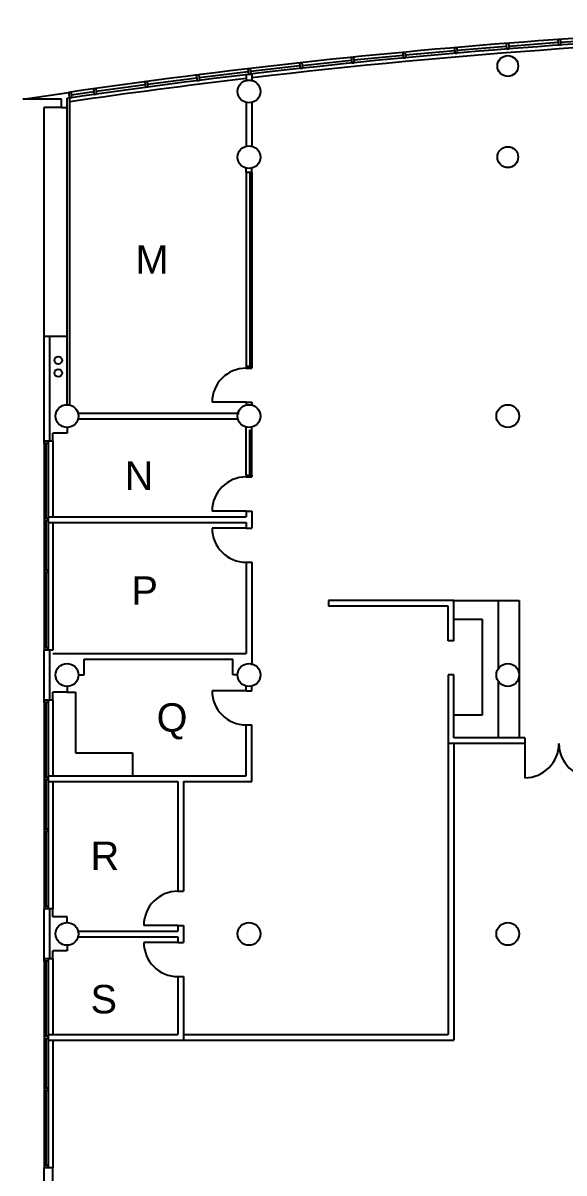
# Model space of a CAD drawing. Header units: inches. Extents: x -186 to 3067, y -16 to 2567.
# Drawn here: x 8 to 579, y 1286 to 2499 of the extents above; entities that cross this region are included whole.
import ezdxf

# ---------------------------------------------------------------- set-up
doc = ezdxf.new("R2010")
doc.units = ezdxf.units.IN
doc.header["$MEASUREMENT"] = 0
for name, color, linetype in [('A-DOOR', 4, 'Continuous'), ('A-FLOR-TEXT', 7, 'Continuous'), ('A-GLAZ', 3, 'Continuous'), ('A-WALL', 5, 'Continuous'), ('A-WALL-JAMB', 6, 'Continuous'), ('S-COLS', 6, 'Continuous')]:
    doc.layers.add(name, color=color, linetype=linetype)
doc.styles.get("Standard").update_dxf_attribs({"font": 'arial.ttf'})

msp = doc.modelspace()

# ---------------------------------------------------------------- linework, layer by layer
for centre in [(45.1, 2143.1), (45.1, 2129.6)]:
    msp.add_circle(centre, 4)
at = {"layer": 'A-DOOR'}
for p, q in [((243.4, 2098.7), (207.4, 2098.7)), ((243.4, 1984), (207.4, 1984)), ((243.4, 1966), (207.4, 1966)), ((243.4, 1794.6), (207.4, 1794.6)), ((537.4, 1738.9), (537.4, 1702.9)), ((171.4, 1547.2), (135.4, 1547.2)), ((171.4, 1529.2), (135.4, 1529.2))]:
    msp.add_line(p, q, dxfattribs=at)
for centre, start, end in [((243.4, 2098.7), 90, 180), ((243.4, 1984), 90, 180), ((243.4, 1966), 180, 270), ((243.4, 1794.6), 180, 270), ((537.4, 1738.9), 270, 0), ((609.4, 1738.9), 180, 270), ((171.4, 1547.2), 90, 180), ((171.4, 1529.2), 180, 270)]:
    msp.add_arc(centre, 36, start, end, dxfattribs=at)
at = {"layer": 'A-GLAZ'}
for p, q in [((465.9, 2470), (518, 2474.2)), ((520.4, 2474.4), (572.5, 2478.3)), ((575, 2478.5), (627.2, 2481.9)), ((356.9, 2459.7), (408.9, 2464.8)), ((411.4, 2465.1), (463.4, 2469.7)), ((248, 2447.8), (300, 2453.7)), ((302.4, 2454), (354.4, 2459.5)), ((139.4, 2434.2), (191.2, 2440.9)), ((193.7, 2441.2), (245.6, 2447.5)), ((58.9, 2422.9), (82.7, 2426.4)), ((85.2, 2426.7), (136.9, 2433.8)), ((243.4, 2341.5), (243.4, 2136.7)), ((247.4, 2341.5), (247.4, 2136.7)), ((249.4, 2341.5), (249.4, 2136.7)), ((243.4, 2022), (243.4, 2072.5)), ((247.4, 2022), (247.4, 2069.7)), ((249.4, 2022), (249.4, 2072.5)), ((30.4, 2057.8), (30.4, 1837.5)), ((32.4, 1976.2), (32.4, 2055.3)), ((34.4, 2057.8), (34.4, 1837.5)), ((39.4, 2057.8), (39.4, 1978)), ((32.4, 1921.6), (32.4, 1973.7)), ((39.4, 1972), (39.4, 1837.5)), ((32.4, 1840), (32.4, 1919.1)), ((30.4, 1784.8), (30.4, 1564.5)), ((34.4, 1784.8), (34.4, 1564.5)), ((39.4, 1784.8), (39.4, 1705)), ((39.4, 1784.8), (39.4, 1705)), ((32.4, 1703.2), (32.4, 1782.3)), ((32.4, 1648.6), (32.4, 1700.7)), ((39.4, 1699), (39.4, 1564.5)), ((39.4, 1699), (39.4, 1564.5)), ((32.4, 1567), (32.4, 1646.1)), ((30.4, 1511.8), (30.4, 1291.5)), ((32.4, 1430.2), (32.4, 1509.3)), ((34.4, 1511.8), (34.4, 1291.5)), ((39.4, 1511.8), (39.4, 1432)), ((39.4, 1511.8), (39.4, 1432)), ((32.4, 1375.6), (32.4, 1427.7)), ((39.4, 1426), (39.4, 1291.5)), ((39.4, 1426), (39.4, 1291.5)), ((32.4, 1294), (32.4, 1373.1))]:
    msp.add_line(p, q, dxfattribs=at)
for radius, start, end in [(7004.8, 90.12269, 98.28531), (6998.8, 90.1228, 98.30558), (6994.8, 91.3656, 96.69924), (6994.8, 96.74873, 98.28553)]:
    msp.add_arc((1065.4, -4506.2), radius, start, end, dxfattribs=at)
at = {"layer": 'A-WALL'}
for p, q in [((243.4, 2444.2), (243.4, 2437)), ((249.4, 2444.9), (249.4, 2437)), ((8, 2418.4), (58.5, 2425.9)), ((48.4, 2418.4), (7.9, 2418.4)), ((48.4, 2409.7), (48.4, 2418.4)), ((54.4, 2409.7), (54.4, 2419.3)), ((57.4, 2095.8), (57.4, 2419.7)), ((243.4, 2415.9), (243.4, 2367.7)), ((249.4, 2415.9), (249.4, 2367.7)), ((48.4, 2409.7), (30.4, 2409.7)), ((30.4, 2168.2), (30.4, 2409.7)), ((48.4, 2409.7), (54.4, 2409.7)), ((54.4, 2096.2), (54.4, 2409.7)), ((54.4, 2168.2), (30.4, 2168.2)), ((30.4, 2057.8), (30.4, 2168.2)), ((36.4, 2057.8), (36.4, 2168.2)), ((66.1, 2087.2), (235.9, 2087.2)), ((66.1, 2081.2), (234.8, 2081.2)), ((54.4, 2066.2), (39.4, 2066.2)), ((39.4, 2057.8), (39.4, 2066.2)), ((54.4, 2072.2), (54.4, 2066.2)), ((39.4, 2057.8), (30.4, 2057.8)), ((34.4, 1978), (243.4, 1978)), ((243.4, 1984), (243.4, 1978)), ((243.4, 1984), (249.4, 1984)), ((249.4, 1984), (249.4, 1966)), ((34.4, 1972), (243.4, 1972)), ((243.4, 1972), (243.4, 1966)), ((243.4, 1966), (249.4, 1966)), ((243.4, 1930), (243.4, 1834)), ((243.4, 1930), (249.4, 1930)), ((249.4, 1930), (249.4, 1821.7)), ((330.4, 1889.7), (330.4, 1883.7)), ((462.4, 1889.7), (330.4, 1889.7)), ((456.4, 1883.7), (330.4, 1883.7)), ((456.4, 1847.2), (456.4, 1883.7)), ((462.4, 1847.2), (462.4, 1889.7)), ((462.4, 1889.7), (531.4, 1889.7)), ((509.4, 1889.7), (509.4, 1817.8)), ((531.4, 1889.7), (531.4, 1744.9)), ((462.4, 1869.9), (492.4, 1869.9)), ((492.4, 1869.9), (492.4, 1768.9)), ((462.4, 1847.2), (456.4, 1847.2)), ((39.4, 1837.5), (30.4, 1837.5)), ((30.4, 1784.8), (30.4, 1837.5)), ((36.4, 1784.8), (36.4, 1837.5)), ((39.4, 1834), (243.4, 1834)), ((72.4, 1811.2), (72.4, 1828)), ((72.4, 1828), (229.4, 1828)), ((229.4, 1811.2), (229.4, 1828)), ((66.4, 1811.2), (72.4, 1811.2)), ((234.4, 1811.2), (229.4, 1811.2)), ((456.4, 1811.2), (456.4, 1432)), ((462.4, 1811.2), (456.4, 1811.2)), ((462.4, 1744.9), (462.4, 1811.2)), ((54.4, 1799.2), (54.4, 1793.2)), ((243.4, 1794.6), (243.4, 1800.6)), ((249.4, 1794.6), (249.4, 1799.5)), ((509.4, 1804.5), (509.4, 1744.9)), ((39.4, 1784.8), (30.4, 1784.8)), ((54.4, 1793.2), (39.4, 1793.2)), ((39.4, 1784.8), (39.4, 1793.2)), ((54.4, 1793.2), (63.4, 1793.2)), ((63.4, 1793.2), (63.4, 1729)), ((243.4, 1794.6), (249.4, 1794.6)), ((243.4, 1758.6), (249.4, 1758.6)), ((243.4, 1705), (243.4, 1758.6)), ((249.4, 1699), (249.4, 1758.6)), ((492.4, 1768.9), (462.4, 1768.9)), ((537.4, 1738.9), (456.4, 1738.9)), ((537.4, 1744.9), (462.4, 1744.9)), ((462.4, 1738.9), (462.4, 1426)), ((537.4, 1744.9), (537.4, 1738.9)), ((63.4, 1729), (123.4, 1729)), ((123.4, 1729), (123.4, 1705)), ((34.4, 1705), (243.4, 1705)), ((34.4, 1699), (171.4, 1699)), ((171.4, 1699), (171.4, 1583.2)), ((177.4, 1699), (249.4, 1699)), ((177.4, 1699), (177.4, 1583.2)), ((171.4, 1583.2), (177.4, 1583.2)), ((39.4, 1564.5), (30.4, 1564.5)), ((30.4, 1511.8), (30.4, 1564.5)), ((36.4, 1511.8), (36.4, 1564.5)), ((39.4, 1556.2), (39.4, 1564.5)), ((54.4, 1556.2), (39.4, 1556.2)), ((54.4, 1550.2), (54.4, 1556.2)), ((65, 1541.2), (171.4, 1541.2)), ((171.4, 1547.2), (171.4, 1541.2)), ((171.4, 1547.2), (177.4, 1547.2)), ((177.4, 1547.2), (177.4, 1529.2)), ((65, 1535.2), (171.4, 1535.2)), ((171.4, 1535.2), (171.4, 1529.2)), ((171.4, 1529.2), (177.4, 1529.2)), ((54.4, 1520.2), (39.4, 1520.2)), ((39.4, 1511.8), (39.4, 1520.2)), ((54.4, 1526.2), (54.4, 1520.2)), ((39.4, 1511.8), (30.4, 1511.8)), ((171.4, 1493.2), (171.4, 1432)), ((171.4, 1493.2), (177.4, 1493.2)), ((177.4, 1493.2), (177.4, 1426)), ((34.4, 1432), (171.4, 1432)), ((177.4, 1432), (456.4, 1432)), ((34.4, 1426), (177.4, 1426)), ((177.4, 1426), (462.4, 1426)), ((39.4, 1291.5), (30.4, 1291.5)), ((30.4, 1238.8), (30.4, 1291.5)), ((36.4, 1291.5), (30.4, 1291.5)), ((39.4, 1238.8), (39.4, 1291.5))]:
    msp.add_line(p, q, dxfattribs=at)
at = {"layer": 'A-WALL-JAMB'}
for p, q in [((517.7, 2477.2), (520.2, 2477.4)), ((517.7, 2477.2), (518.2, 2471.2)), ((520.2, 2477.4), (520.7, 2471.4)), ((572.3, 2481.3), (574.8, 2481.5)), ((572.3, 2481.3), (572.8, 2475.3)), ((572.8, 2475.3), (575.3, 2475.5)), ((574.8, 2481.5), (575.3, 2475.5)), ((354.1, 2462.5), (356.6, 2462.7)), ((354.1, 2462.5), (354.7, 2456.5)), ((356.6, 2462.7), (357.2, 2456.7)), ((408.6, 2467.8), (411.1, 2468)), ((408.6, 2467.8), (409.2, 2461.8)), ((409.2, 2461.8), (411.6, 2462.1)), ((411.1, 2468), (411.6, 2462.1)), ((463.1, 2472.7), (465.6, 2472.9)), ((463.1, 2472.7), (463.7, 2466.8)), ((463.7, 2466.8), (466.1, 2467)), ((465.6, 2472.9), (466.1, 2467)), ((518.2, 2471.2), (520.7, 2471.4)), ((245.2, 2450.5), (247.7, 2450.8)), ((245.2, 2450.5), (245.9, 2444.5)), ((247.7, 2450.8), (248.4, 2444.8)), ((299.6, 2456.7), (302.1, 2457)), ((299.6, 2456.7), (300.3, 2450.7)), ((300.3, 2450.7), (302.8, 2451)), ((302.1, 2457), (302.8, 2451)), ((354.7, 2456.5), (357.2, 2456.7)), ((190.8, 2443.9), (193.3, 2444.2)), ((190.8, 2443.9), (191.6, 2437.9)), ((191.6, 2437.9), (194.1, 2438.2)), ((193.3, 2444.2), (194.1, 2438.2)), ((245.9, 2444.5), (248.4, 2444.8)), ((56, 2425.6), (56.9, 2419.6)), ((58.5, 2425.9), (59.4, 2420)), ((82.3, 2429.3), (84.8, 2429.7)), ((82.3, 2429.3), (83.1, 2423.4)), ((84.8, 2429.7), (85.6, 2423.7)), ((136.5, 2436.8), (139, 2437.1)), ((136.5, 2436.8), (137.3, 2430.9)), ((137.3, 2430.9), (139.8, 2431.2)), ((139, 2437.1), (139.8, 2431.2)), ((54.4, 2419.3), (59.4, 2420)), ((83.1, 2423.4), (85.6, 2423.7)), ((243.4, 2341.5), (243.4, 2345.5)), ((243.4, 2341.5), (249.4, 2341.5)), ((249.4, 2341.5), (249.4, 2345.5)), ((243.4, 2136.7), (243.4, 2134.7)), ((243.4, 2136.7), (249.4, 2136.7)), ((243.4, 2134.7), (249.4, 2134.7)), ((249.4, 2136.7), (249.4, 2134.7)), ((243.4, 2098.7), (243.4, 2095.8)), ((243.4, 2098.7), (249.4, 2098.7)), ((249.4, 2098.7), (249.4, 2095.8)), ((30.4, 2055.3), (30.4, 2057.8)), ((34.4, 2055.3), (30.4, 2055.3)), ((34.4, 2057.8), (34.4, 2055.3)), ((243.4, 2022), (243.4, 2020)), ((243.4, 2022), (249.4, 2022)), ((243.4, 2020), (249.4, 2020)), ((249.4, 2022), (249.4, 2020)), ((34.4, 1976.2), (30.4, 1976.2)), ((30.4, 1976.2), (30.4, 1973.7)), ((34.4, 1973.7), (30.4, 1973.7)), ((34.4, 1973.7), (34.4, 1976.2)), ((34.4, 1921.6), (30.4, 1921.6)), ((30.4, 1921.6), (30.4, 1919.1)), ((34.4, 1919.1), (30.4, 1919.1)), ((34.4, 1919.1), (34.4, 1921.6)), ((30.4, 1840), (30.4, 1837.5)), ((34.4, 1840), (30.4, 1840)), ((34.4, 1837.5), (34.4, 1840)), ((30.4, 1782.3), (30.4, 1784.8)), ((34.4, 1784.8), (34.4, 1782.3)), ((34.4, 1782.3), (30.4, 1782.3)), ((34.4, 1703.2), (30.4, 1703.2)), ((30.4, 1703.2), (30.4, 1700.7)), ((34.4, 1700.7), (30.4, 1700.7)), ((34.4, 1700.7), (34.4, 1703.2)), ((34.4, 1648.6), (30.4, 1648.6)), ((30.4, 1648.6), (30.4, 1646.1)), ((34.4, 1646.1), (30.4, 1646.1)), ((34.4, 1646.1), (34.4, 1648.6)), ((30.4, 1567), (30.4, 1564.5)), ((34.4, 1567), (30.4, 1567)), ((34.4, 1564.5), (34.4, 1567)), ((30.4, 1509.3), (30.4, 1511.8)), ((34.4, 1509.3), (30.4, 1509.3)), ((34.4, 1511.8), (34.4, 1509.3)), ((34.4, 1430.2), (30.4, 1430.2)), ((30.4, 1430.2), (30.4, 1427.7)), ((34.4, 1427.7), (30.4, 1427.7)), ((34.4, 1427.7), (34.4, 1430.2)), ((34.4, 1375.6), (30.4, 1375.6)), ((30.4, 1375.6), (30.4, 1373.1)), ((34.4, 1373.1), (30.4, 1373.1)), ((34.4, 1373.1), (34.4, 1375.6)), ((30.4, 1294), (30.4, 1291.5)), ((34.4, 1294), (30.4, 1294)), ((34.4, 1291.5), (34.4, 1294))]:
    msp.add_line(p, q, dxfattribs=at)
at = {"layer": 'S-COLS'}
for centre, radius in [((519.4, 2453.3), 11), ((246.4, 2426.5), 12), ((246.4, 2357.2), 12), ((519.4, 2357.2), 11), ((54.4, 2084.2), 12), ((246.4, 2084.2), 12), ((519.4, 2084.2), 12), ((54.4, 1811.2), 12), ((246.4, 1811.2), 12), ((519.4, 1811.2), 12), ((54.4, 1538.2), 12), ((246.4, 1538.2), 12), ((519.4, 1538.2), 12)]:
    msp.add_circle(centre, radius, dxfattribs=at)

# ---------------------------------------------------------------- texts
at = {"layer": 'A-FLOR-TEXT'}
for s, p in [('M', (126.6, 2234.3)), ('N', (115.2, 2006.4)), ('P', (122.4, 1885.2)), ('Q', (148.9, 1751.4)), ('R', (79.2, 1605.6)), ('S', (79.2, 1454.4))]:
    msp.add_text(s, height=30, dxfattribs=at).set_placement(p)

doc.saveas('drawing.dxf')
